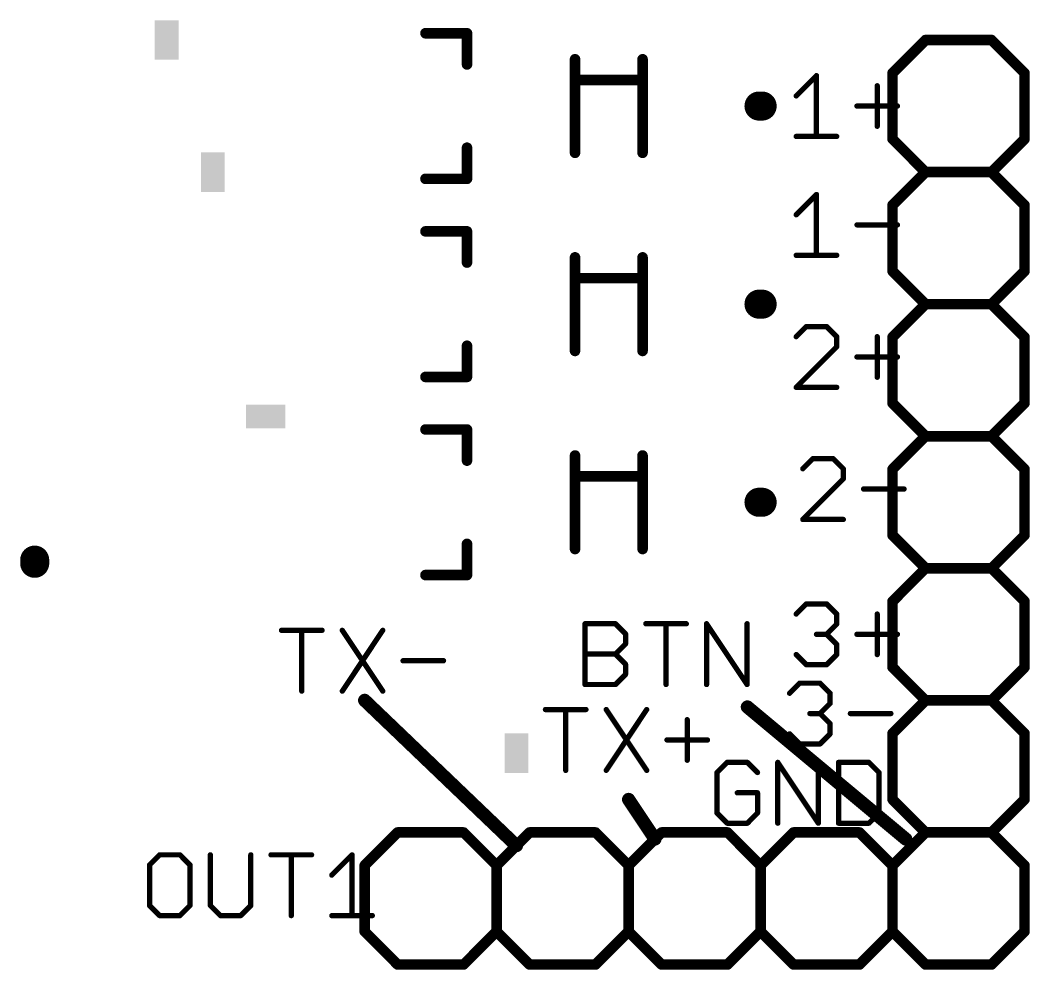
# Model space of a CAD drawing. Extents: x -0.1 to 47.1, y 0.5 to 29.3.
# Drawn here: x 27.66 to 47.09, y 0.53 to 18.8 of the extents above; entities that cross this region are included whole.
import ezdxf

# ---------------------------------------------------------------- set-up
doc = ezdxf.new("R2010")
doc.units = 0
doc.layers.add('21', color=253, linetype='CONTINUOUS')

# ---------------------------------------------------------------- blocks, each defined once
blk = doc.blocks.new('RECT')
blk.add_solid([(-0.5, -0.5), (0.5, -0.5), (-0.5, 0.5), (0.5, 0.5)])

msp = doc.modelspace()

# ---------------------------------------------------------------- linework, layer by layer
at = {"layer": '21'}
for points, const_width in [([(36.26, 18.545), (35.46, 18.545)], 0.2032), ([(36.26, 17.945), (36.26, 18.545)], 0.2032), ([(45.085, 18.415), (44.45, 17.78)], 0.2032), ([(46.355, 18.415), (45.085, 18.415)], 0.2032), ([(46.99, 17.78), (46.355, 18.415)], 0.2032), ([(38.339, 18.045), (38.339, 17.645)], 0.2032), ([(39.639, 18.045), (39.639, 17.645)], 0.2032), ([(44.45, 17.78), (44.45, 16.51)], 0.2032), ([(46.99, 16.51), (46.99, 17.78)], 0.2032), ([(38.339, 17.645), (38.339, 16.245)], 0.2032), ([(39.639, 17.645), (38.339, 17.645)], 0.2032), ([(39.639, 17.645), (39.639, 16.245)], 0.2032), ([(42.5958, 17.3404), (42.9856, 17.7302)], 0.1016), ([(42.9856, 17.7302), (42.9856, 16.5608)], 0.1016), ([(44.155, 17.5353), (44.155, 16.7557)], 0.1016), ([(41.9405, 17.145), (41.8795, 17.145)], 0.5588), ([(43.7652, 17.1455), (44.5448, 17.1455)], 0.1016), ([(42.5958, 16.5608), (43.3754, 16.5608)], 0.1016), ([(44.45, 16.51), (45.085, 15.875)], 0.2032), ([(46.355, 15.875), (46.99, 16.51)], 0.2032), ([(36.26, 16.345), (36.26, 15.745)], 0.2032), ([(45.085, 15.875), (44.45, 15.24)], 0.2032), ([(45.085, 15.875), (46.355, 15.875)], 0.2032), ([(46.355, 15.875), (45.085, 15.875)], 0.2032), ([(46.99, 15.24), (46.355, 15.875)], 0.2032), ([(36.26, 15.745), (35.46, 15.745)], 0.2032), ([(42.5958, 15.0544), (42.9856, 15.4442)], 0.1016), ([(42.9856, 15.4442), (42.9856, 14.2748)], 0.1016), ([(44.45, 15.24), (44.45, 13.97)], 0.2032), ([(46.99, 13.97), (46.99, 15.24)], 0.2032), ([(36.26, 14.735), (35.46, 14.735)], 0.2032), ([(36.26, 14.135), (36.26, 14.735)], 0.2032), ([(43.7652, 14.8595), (44.5448, 14.8595)], 0.1016), ([(38.339, 14.235), (38.339, 13.835)], 0.2032), ([(39.639, 14.235), (39.639, 13.835)], 0.2032), ([(42.5958, 14.2748), (43.3754, 14.2748)], 0.1016), ([(44.45, 13.97), (45.085, 13.335)], 0.2032), ([(46.355, 13.335), (46.99, 13.97)], 0.2032), ([(38.339, 13.835), (38.339, 12.435)], 0.2032), ([(39.639, 13.835), (38.339, 13.835)], 0.2032), ([(39.639, 13.835), (39.639, 12.435)], 0.2032), ([(41.9405, 13.335), (41.8795, 13.335)], 0.5588), ([(45.085, 13.335), (44.45, 12.7)], 0.2032), ([(45.085, 13.335), (46.355, 13.335)], 0.2032), ([(46.355, 13.335), (45.085, 13.335)], 0.2032), ([(46.99, 12.7), (46.355, 13.335)], 0.2032), ([(42.7907, 12.9042), (42.5958, 12.7093)], 0.1016), ([(43.1805, 12.9042), (42.7907, 12.9042)], 0.1016), ([(43.3754, 12.7093), (43.1805, 12.9042)], 0.1016), ([(36.26, 12.535), (36.26, 11.935)], 0.2032), ([(43.3754, 12.5144), (43.3754, 12.7093)], 0.1016), ([(44.155, 12.7093), (44.155, 11.9297)], 0.1016), ([(44.45, 12.7), (44.45, 11.43)], 0.2032), ([(46.99, 11.43), (46.99, 12.7)], 0.2032), ([(42.5958, 11.7348), (43.3754, 12.5144)], 0.1016), ([(43.7652, 12.3195), (44.5448, 12.3195)], 0.1016), ([(36.26, 11.935), (35.46, 11.935)], 0.2032), ([(43.3754, 11.7348), (42.5958, 11.7348)], 0.1016), ([(44.45, 11.43), (45.085, 10.795)], 0.2032), ([(46.355, 10.795), (46.99, 11.43)], 0.2032), ([(36.26, 10.925), (35.46, 10.925)], 0.2032), ([(36.26, 10.325), (36.26, 10.925)], 0.2032), ([(45.085, 10.795), (44.45, 10.16)], 0.2032), ([(45.085, 10.795), (46.355, 10.795)], 0.2032), ([(46.355, 10.795), (45.085, 10.795)], 0.2032), ([(46.99, 10.16), (46.355, 10.795)], 0.2032), ([(38.339, 10.425), (38.339, 10.025)], 0.2032), ([(39.639, 10.425), (39.639, 10.025)], 0.2032), ([(42.9177, 10.3642), (42.7228, 10.1693)], 0.1016), ([(43.3075, 10.3642), (42.9177, 10.3642)], 0.1016), ([(43.5024, 10.1693), (43.3075, 10.3642)], 0.1016), ([(38.339, 10.025), (38.339, 8.625)], 0.2032), ([(39.639, 10.025), (38.339, 10.025)], 0.2032), ([(39.639, 10.025), (39.639, 8.625)], 0.2032), ([(43.5024, 9.9744), (43.5024, 10.1693)], 0.1016), ([(44.45, 10.16), (44.45, 8.89)], 0.2032), ([(46.99, 8.89), (46.99, 10.16)], 0.2032), ([(42.7228, 9.1948), (43.5024, 9.9744)], 0.1016), ([(41.9405, 9.525), (41.8795, 9.525)], 0.5588), ([(43.8922, 9.7795), (44.6718, 9.7795)], 0.1016), ([(43.5024, 9.1948), (42.7228, 9.1948)], 0.1016), ([(44.45, 8.89), (45.085, 8.255)], 0.2032), ([(46.355, 8.255), (46.99, 8.89)], 0.2032), ([(36.26, 8.725), (36.26, 8.125)], 0.2032), ([(27.94, 8.3515), (27.94, 8.4125)], 0.5588), ([(45.085, 8.255), (44.45, 7.62)], 0.2032), ([(45.085, 8.255), (46.355, 8.255)], 0.2032), ([(46.355, 8.255), (45.085, 8.255)], 0.2032), ([(46.99, 7.62), (46.355, 8.255)], 0.2032), ([(36.26, 8.125), (35.46, 8.125)], 0.2032), ([(42.5958, 7.3753), (42.7907, 7.5702)], 0.1016), ([(42.7907, 7.5702), (43.1805, 7.5702)], 0.1016), ([(43.1805, 7.5702), (43.3754, 7.3753)], 0.1016), ([(44.45, 7.62), (44.45, 6.35)], 0.2032), ([(46.99, 6.35), (46.99, 7.62)], 0.2032), ([(43.3754, 7.3753), (43.3754, 7.1804)], 0.1016), ([(44.155, 7.3753), (44.155, 6.5957)], 0.1016), ([(38.5318, 6.0198), (38.5318, 7.1892)], 0.1016), ([(38.5318, 7.1892), (39.1165, 7.1892)], 0.1016), ([(39.1165, 7.1892), (39.3114, 6.9943)], 0.1016), ([(39.7012, 7.1892), (40.4808, 7.1892)], 0.1016), ([(40.091, 6.0198), (40.091, 7.1892)], 0.1016), ([(40.8706, 6.0198), (40.8706, 7.1892)], 0.1016), ([(40.8706, 7.1892), (41.6502, 6.0198)], 0.1016), ([(41.6502, 6.0198), (41.6502, 7.1892)], 0.1016), ([(43.3754, 7.1804), (43.1805, 6.9855)], 0.1016), ([(32.6898, 7.0622), (33.4694, 7.0622)], 0.1016), ([(33.0796, 5.8928), (33.0796, 7.0622)], 0.1016), ([(33.8592, 7.0622), (34.6388, 5.8928)], 0.1016), ([(34.6388, 7.0622), (33.8592, 5.8928)], 0.1016), ([(39.3114, 6.9943), (39.3114, 6.7994)], 0.1016), ([(43.1805, 6.9855), (42.9856, 6.9855)], 0.1016), ([(43.1805, 6.9855), (43.3754, 6.7906)], 0.1016), ([(43.7652, 6.9855), (44.5448, 6.9855)], 0.1016), ([(39.3114, 6.7994), (39.1165, 6.6045)], 0.1016), ([(43.3754, 6.7906), (43.3754, 6.5957)], 0.1016), ([(38.5318, 6.6045), (39.1165, 6.6045)], 0.1016), ([(39.1165, 6.6045), (39.3114, 6.4096)], 0.1016), ([(42.7907, 6.4008), (42.5958, 6.5957)], 0.1016), ([(43.3754, 6.5957), (43.1805, 6.4008)], 0.1016), ([(35.0286, 6.4775), (35.8082, 6.4775)], 0.1016), ([(39.3114, 6.4096), (39.3114, 6.2147)], 0.1016), ([(43.1805, 6.4008), (42.7907, 6.4008)], 0.1016), ([(44.45, 6.35), (45.085, 5.715)], 0.2032), ([(46.355, 5.715), (46.99, 6.35)], 0.2032), ([(39.3114, 6.2147), (39.1165, 6.0198)], 0.1016), ([(39.1165, 6.0198), (38.5318, 6.0198)], 0.1016), ([(42.4688, 5.8513), (42.6637, 6.0462)], 0.1016), ([(42.6637, 6.0462), (43.0535, 6.0462)], 0.1016), ([(43.0535, 6.0462), (43.2484, 5.8513)], 0.1016), ([(34.29, 5.715), (37.211, 2.921)], 0.254), ([(43.2484, 5.8513), (43.2484, 5.6564)], 0.1016), ([(41.656, 5.588), (44.704, 3.048)], 0.254), ([(43.2484, 5.6564), (43.0535, 5.4615)], 0.1016), ([(45.085, 5.715), (44.45, 5.08)], 0.2032), ([(45.085, 5.715), (46.355, 5.715)], 0.2032), ([(46.355, 5.715), (45.085, 5.715)], 0.2032), ([(46.99, 5.08), (46.355, 5.715)], 0.2032), ([(37.7698, 5.5382), (38.5494, 5.5382)], 0.1016), ([(38.1596, 4.3688), (38.1596, 5.5382)], 0.1016), ([(38.9392, 5.5382), (39.7188, 4.3688)], 0.1016), ([(39.7188, 5.5382), (38.9392, 4.3688)], 0.1016), ([(43.0535, 5.4615), (42.8586, 5.4615)], 0.1016), ([(43.0535, 5.4615), (43.2484, 5.2666)], 0.1016), ([(43.6382, 5.4615), (44.4178, 5.4615)], 0.1016), ([(40.4984, 5.3433), (40.4984, 4.5637)], 0.1016), ([(43.2484, 5.2666), (43.2484, 5.0717)], 0.1016), ([(42.6637, 4.8768), (42.4688, 5.0717)], 0.1016), ([(43.2484, 5.0717), (43.0535, 4.8768)], 0.1016), ([(44.45, 5.08), (44.45, 3.81)], 0.2032), ([(46.99, 3.81), (46.99, 5.08)], 0.2032), ([(40.1086, 4.9535), (40.8882, 4.9535)], 0.1016), ([(43.0535, 4.8768), (42.6637, 4.8768)], 0.1016), ([(41.2667, 4.5222), (41.0718, 4.3273)], 0.1016), ([(41.6565, 4.5222), (41.2667, 4.5222)], 0.1016), ([(41.8514, 4.3273), (41.6565, 4.5222)], 0.1016), ([(42.2412, 3.3528), (42.2412, 4.5222)], 0.1016), ([(42.2412, 4.5222), (43.0208, 3.3528)], 0.1016), ([(43.0208, 3.3528), (43.0208, 4.5222)], 0.1016), ([(43.4106, 4.5222), (43.4106, 3.3528)], 0.1016), ([(43.9953, 4.5222), (43.4106, 4.5222)], 0.1016), ([(44.1902, 4.3273), (43.9953, 4.5222)], 0.1016), ([(41.0718, 4.3273), (41.0718, 3.5477)], 0.1016), ([(44.1902, 3.5477), (44.1902, 4.3273)], 0.1016), ([(39.37, 3.81), (39.878, 3.048)], 0.254), ([(41.8514, 3.9375), (41.4616, 3.9375)], 0.1016), ([(41.8514, 3.5477), (41.8514, 3.9375)], 0.1016), ([(44.45, 3.81), (45.085, 3.175)], 0.2032), ([(46.355, 3.175), (46.99, 3.81)], 0.2032), ([(41.0718, 3.5477), (41.2667, 3.3528)], 0.1016), ([(41.6565, 3.3528), (41.8514, 3.5477)], 0.1016), ([(43.9953, 3.3528), (44.1902, 3.5477)], 0.1016), ([(41.2667, 3.3528), (41.6565, 3.3528)], 0.1016), ([(43.4106, 3.3528), (43.9953, 3.3528)], 0.1016), ([(34.925, 3.175), (34.29, 2.54)], 0.2032), ([(36.195, 3.175), (34.925, 3.175)], 0.2032), ([(36.83, 2.54), (36.195, 3.175)], 0.2032), ([(37.465, 3.175), (36.83, 2.54)], 0.2032), ([(38.735, 3.175), (37.465, 3.175)], 0.2032), ([(39.37, 2.54), (38.735, 3.175)], 0.2032), ([(40.005, 3.175), (39.37, 2.54)], 0.2032), ([(41.275, 3.175), (40.005, 3.175)], 0.2032), ([(41.91, 2.54), (41.275, 3.175)], 0.2032), ([(42.545, 3.175), (41.91, 2.54)], 0.2032), ([(43.815, 3.175), (42.545, 3.175)], 0.2032), ([(44.45, 2.54), (43.815, 3.175)], 0.2032), ([(45.085, 3.175), (44.45, 2.54)], 0.2032), ([(45.085, 3.175), (46.355, 3.175)], 0.2032), ([(46.355, 3.175), (45.085, 3.175)], 0.2032), ([(46.99, 2.54), (46.355, 3.175)], 0.2032), ([(30.3447, 2.7442), (30.1498, 2.5493)], 0.1016), ([(30.7345, 2.7442), (30.3447, 2.7442)], 0.1016), ([(30.9294, 2.5493), (30.7345, 2.7442)], 0.1016), ([(31.3192, 2.7442), (31.3192, 1.7697)], 0.1016), ([(32.0988, 1.7697), (32.0988, 2.7442)], 0.1016), ([(32.4886, 2.7442), (33.2682, 2.7442)], 0.1016), ([(32.8784, 1.5748), (32.8784, 2.7442)], 0.1016), ([(33.658, 2.3544), (34.0478, 2.7442)], 0.1016), ([(34.0478, 2.7442), (34.0478, 1.5748)], 0.1016), ([(30.1498, 2.5493), (30.1498, 1.7697)], 0.1016), ([(30.9294, 1.7697), (30.9294, 2.5493)], 0.1016), ([(34.29, 2.54), (34.29, 1.27)], 0.2032), ([(36.83, 1.27), (36.83, 2.54)], 0.2032), ([(36.83, 2.54), (36.83, 1.27)], 0.2032), ([(39.37, 2.54), (39.37, 1.27)], 0.2032), ([(39.37, 1.27), (39.37, 2.54)], 0.2032), ([(41.91, 2.54), (41.91, 1.27)], 0.2032), ([(41.91, 1.27), (41.91, 2.54)], 0.2032), ([(44.45, 2.54), (44.45, 1.27)], 0.2032), ([(44.45, 1.27), (44.45, 2.54)], 0.2032), ([(46.99, 1.27), (46.99, 2.54)], 0.2032), ([(30.1498, 1.7697), (30.3447, 1.5748)], 0.1016), ([(30.7345, 1.5748), (30.9294, 1.7697)], 0.1016), ([(31.3192, 1.7697), (31.5141, 1.5748)], 0.1016), ([(31.9039, 1.5748), (32.0988, 1.7697)], 0.1016), ([(30.3447, 1.5748), (30.7345, 1.5748)], 0.1016), ([(31.5141, 1.5748), (31.9039, 1.5748)], 0.1016), ([(33.658, 1.5748), (34.4376, 1.5748)], 0.1016), ([(34.29, 1.27), (34.925, 0.635)], 0.2032), ([(36.195, 0.635), (36.83, 1.27)], 0.2032), ([(36.83, 1.27), (37.465, 0.635)], 0.2032), ([(38.735, 0.635), (39.37, 1.27)], 0.2032), ([(39.37, 1.27), (40.005, 0.635)], 0.2032), ([(41.275, 0.635), (41.91, 1.27)], 0.2032), ([(41.91, 1.27), (42.545, 0.635)], 0.2032), ([(43.815, 0.635), (44.45, 1.27)], 0.2032), ([(44.45, 1.27), (45.085, 0.635)], 0.2032), ([(46.355, 0.635), (46.99, 1.27)], 0.2032), ([(34.925, 0.635), (36.195, 0.635)], 0.2032), ([(37.465, 0.635), (38.735, 0.635)], 0.2032), ([(40.005, 0.635), (41.275, 0.635)], 0.2032), ([(42.545, 0.635), (43.815, 0.635)], 0.2032), ([(45.085, 0.635), (46.355, 0.635)], 0.2032)]:
    msp.add_lwpolyline(points, dxfattribs=dict(at, const_width=const_width))
for points, const_width in [([(35.46, 18.5958, 1), (35.46, 18.4942)], 0.1016), ([(36.3108, 18.545, 1), (36.2092, 18.545)], 0.1016), ([(36.26, 18.4942, 1), (36.26, 18.5958)], 0.1016), ([(45.085, 18.4658, 1), (45.085, 18.3642)], 0.1016), ([(45.1209, 18.3791, 1), (45.0491, 18.4509)], 0.1016), ([(46.3909, 18.4509, 1), (46.3191, 18.3791)], 0.1016), ([(46.355, 18.3642, 1), (46.355, 18.4658)], 0.1016), ([(38.3898, 18.045, 1), (38.2882, 18.045)], 0.1016), ([(39.6898, 18.045, 1), (39.5882, 18.045)], 0.1016), ([(36.2092, 17.945, 1), (36.3108, 17.945)], 0.1016), ([(44.5008, 17.78, 1), (44.3992, 17.78)], 0.1016), ([(47.0408, 17.78, 1), (46.9392, 17.78)], 0.1016), ([(38.3898, 17.645, 1), (38.2882, 17.645)], 0.1016), ([(38.339, 17.6958, 1), (38.339, 17.5942)], 0.1016), ([(38.2882, 17.645, 1), (38.3898, 17.645)], 0.1016), ([(39.6898, 17.645, 1), (39.5882, 17.645)], 0.1016), ([(39.5882, 17.645, 1), (39.6898, 17.645)], 0.1016), ([(39.639, 17.5942, 1), (39.639, 17.6958)], 0.1016), ([(43.011, 17.7302, 1), (42.9602, 17.7302)], 0.0508), ([(43.0036, 17.7122, 1), (42.9676, 17.7482)], 0.0508), ([(44.4141, 17.8159, 1), (44.4859, 17.7441)], 0.1016), ([(46.9541, 17.7441, 1), (47.0259, 17.8159)], 0.1016), ([(44.1804, 17.5353, 1), (44.1296, 17.5353)], 0.0508), ([(41.8795, 17.2847, 1), (41.8795, 17.0053)], 0.2794), ([(41.9405, 17.0053, 1), (41.9405, 17.2847)], 0.2794), ([(42.5778, 17.3584, 1), (42.6138, 17.3224)], 0.0508), ([(43.7652, 17.1709, 1), (43.7652, 17.1201)], 0.0508), ([(44.5448, 17.1201, 1), (44.5448, 17.1709)], 0.0508), ([(44.1296, 16.7557, 1), (44.1804, 16.7557)], 0.0508), ([(42.5958, 16.5862, 1), (42.5958, 16.5354)], 0.0508), ([(42.9602, 16.5608, 1), (43.011, 16.5608)], 0.0508), ([(43.3754, 16.5354, 1), (43.3754, 16.5862)], 0.0508), ([(44.4859, 16.5459, 1), (44.4141, 16.4741)], 0.1016), ([(44.3992, 16.51, 1), (44.5008, 16.51)], 0.1016), ([(46.9392, 16.51, 1), (47.0408, 16.51)], 0.1016), ([(47.0259, 16.4741, 1), (46.9541, 16.5459)], 0.1016), ([(36.3108, 16.345, 1), (36.2092, 16.345)], 0.1016), ([(38.2882, 16.245, 1), (38.3898, 16.245)], 0.1016), ([(39.5882, 16.245, 1), (39.6898, 16.245)], 0.1016), ([(45.085, 15.9258, 1), (45.085, 15.8242)], 0.1016), ([(45.085, 15.9258, 1), (45.085, 15.8242)], 0.1016), ([(45.1209, 15.8391, 1), (45.0491, 15.9109)], 0.1016), ([(45.0491, 15.8391, 1), (45.1209, 15.9109)], 0.1016), ([(46.3909, 15.9109, 1), (46.3191, 15.8391)], 0.1016), ([(46.3191, 15.9109, 1), (46.3909, 15.8391)], 0.1016), ([(46.355, 15.8242, 1), (46.355, 15.9258)], 0.1016), ([(46.355, 15.8242, 1), (46.355, 15.9258)], 0.1016), ([(35.46, 15.7958, 1), (35.46, 15.6942)], 0.1016), ([(36.2092, 15.745, 1), (36.3108, 15.745)], 0.1016), ([(36.26, 15.6942, 1), (36.26, 15.7958)], 0.1016), ([(43.011, 15.4442, 1), (42.9602, 15.4442)], 0.0508), ([(43.0036, 15.4262, 1), (42.9676, 15.4622)], 0.0508), ([(44.5008, 15.24, 1), (44.3992, 15.24)], 0.1016), ([(44.4141, 15.2759, 1), (44.4859, 15.2041)], 0.1016), ([(47.0408, 15.24, 1), (46.9392, 15.24)], 0.1016), ([(46.9541, 15.2041, 1), (47.0259, 15.2759)], 0.1016), ([(42.5778, 15.0724, 1), (42.6138, 15.0364)], 0.0508), ([(35.46, 14.7858, 1), (35.46, 14.6842)], 0.1016), ([(36.3108, 14.735, 1), (36.2092, 14.735)], 0.1016), ([(36.26, 14.6842, 1), (36.26, 14.7858)], 0.1016), ([(43.7652, 14.8849, 1), (43.7652, 14.8341)], 0.0508), ([(44.5448, 14.8341, 1), (44.5448, 14.8849)], 0.0508), ([(36.2092, 14.135, 1), (36.3108, 14.135)], 0.1016), ([(38.3898, 14.235, 1), (38.2882, 14.235)], 0.1016), ([(39.6898, 14.235, 1), (39.5882, 14.235)], 0.1016), ([(42.5958, 14.3002, 1), (42.5958, 14.2494)], 0.0508), ([(42.9602, 14.2748, 1), (43.011, 14.2748)], 0.0508), ([(43.3754, 14.2494, 1), (43.3754, 14.3002)], 0.0508), ([(44.4859, 14.0059, 1), (44.4141, 13.9341)], 0.1016), ([(44.3992, 13.97, 1), (44.5008, 13.97)], 0.1016), ([(46.9392, 13.97, 1), (47.0408, 13.97)], 0.1016), ([(47.0259, 13.9341, 1), (46.9541, 14.0059)], 0.1016), ([(38.3898, 13.835, 1), (38.2882, 13.835)], 0.1016), ([(38.339, 13.8858, 1), (38.339, 13.7842)], 0.1016), ([(38.2882, 13.835, 1), (38.3898, 13.835)], 0.1016), ([(39.6898, 13.835, 1), (39.5882, 13.835)], 0.1016), ([(39.5882, 13.835, 1), (39.6898, 13.835)], 0.1016), ([(39.639, 13.7842, 1), (39.639, 13.8858)], 0.1016), ([(41.8795, 13.4747, 1), (41.8795, 13.1953)], 0.2794), ([(41.9405, 13.1953, 1), (41.9405, 13.4747)], 0.2794), ([(45.085, 13.3858, 1), (45.085, 13.2842)], 0.1016), ([(45.085, 13.3858, 1), (45.085, 13.2842)], 0.1016), ([(45.1209, 13.2991, 1), (45.0491, 13.3709)], 0.1016), ([(45.0491, 13.2991, 1), (45.1209, 13.3709)], 0.1016), ([(46.3909, 13.3709, 1), (46.3191, 13.2991)], 0.1016), ([(46.3191, 13.3709, 1), (46.3909, 13.2991)], 0.1016), ([(46.355, 13.2842, 1), (46.355, 13.3858)], 0.1016), ([(46.355, 13.2842, 1), (46.355, 13.3858)], 0.1016), ([(42.7907, 12.9296, 1), (42.7907, 12.8788)], 0.0508), ([(42.8087, 12.8862, 1), (42.7727, 12.9222)], 0.0508), ([(43.1985, 12.9222, 1), (43.1625, 12.8862)], 0.0508), ([(43.1805, 12.8788, 1), (43.1805, 12.9296)], 0.0508), ([(36.3108, 12.535, 1), (36.2092, 12.535)], 0.1016), ([(42.5778, 12.7273, 1), (42.6138, 12.6913)], 0.0508), ([(43.4008, 12.7093, 1), (43.35, 12.7093)], 0.0508), ([(43.3574, 12.6913, 1), (43.3934, 12.7273)], 0.0508), ([(44.1804, 12.7093, 1), (44.1296, 12.7093)], 0.0508), ([(44.5008, 12.7, 1), (44.3992, 12.7)], 0.1016), ([(44.4141, 12.7359, 1), (44.4859, 12.6641)], 0.1016), ([(47.0408, 12.7, 1), (46.9392, 12.7)], 0.1016), ([(46.9541, 12.6641, 1), (47.0259, 12.7359)], 0.1016), ([(38.2882, 12.435, 1), (38.3898, 12.435)], 0.1016), ([(39.5882, 12.435, 1), (39.6898, 12.435)], 0.1016), ([(43.35, 12.5144, 1), (43.4008, 12.5144)], 0.0508), ([(43.3934, 12.4964, 1), (43.3574, 12.5324)], 0.0508), ([(43.7652, 12.3449, 1), (43.7652, 12.2941)], 0.0508), ([(44.5448, 12.2941, 1), (44.5448, 12.3449)], 0.0508), ([(35.46, 11.9858, 1), (35.46, 11.8842)], 0.1016), ([(36.2092, 11.935, 1), (36.3108, 11.935)], 0.1016), ([(36.26, 11.8842, 1), (36.26, 11.9858)], 0.1016), ([(44.1296, 11.9297, 1), (44.1804, 11.9297)], 0.0508), ([(42.5778, 11.7528, 1), (42.6138, 11.7168)], 0.0508), ([(42.5958, 11.7602, 1), (42.5958, 11.7094)], 0.0508), ([(43.3754, 11.7094, 1), (43.3754, 11.7602)], 0.0508), ([(44.4859, 11.4659, 1), (44.4141, 11.3941)], 0.1016), ([(44.3992, 11.43, 1), (44.5008, 11.43)], 0.1016), ([(46.9392, 11.43, 1), (47.0408, 11.43)], 0.1016), ([(47.0259, 11.3941, 1), (46.9541, 11.4659)], 0.1016), ([(35.46, 10.9758, 1), (35.46, 10.8742)], 0.1016), ([(36.3108, 10.925, 1), (36.2092, 10.925)], 0.1016), ([(36.26, 10.8742, 1), (36.26, 10.9758)], 0.1016), ([(45.085, 10.8458, 1), (45.085, 10.7442)], 0.1016), ([(45.085, 10.8458, 1), (45.085, 10.7442)], 0.1016), ([(45.1209, 10.7591, 1), (45.0491, 10.8309)], 0.1016), ([(45.0491, 10.7591, 1), (45.1209, 10.8309)], 0.1016), ([(46.3909, 10.8309, 1), (46.3191, 10.7591)], 0.1016), ([(46.3191, 10.8309, 1), (46.3909, 10.7591)], 0.1016), ([(46.355, 10.7442, 1), (46.355, 10.8458)], 0.1016), ([(46.355, 10.7442, 1), (46.355, 10.8458)], 0.1016), ([(38.3898, 10.425, 1), (38.2882, 10.425)], 0.1016), ([(39.6898, 10.425, 1), (39.5882, 10.425)], 0.1016), ([(36.2092, 10.325, 1), (36.3108, 10.325)], 0.1016), ([(42.9177, 10.3896, 1), (42.9177, 10.3388)], 0.0508), ([(42.9357, 10.3462, 1), (42.8997, 10.3822)], 0.0508), ([(43.3255, 10.3822, 1), (43.2895, 10.3462)], 0.0508), ([(43.3075, 10.3388, 1), (43.3075, 10.3896)], 0.0508), ([(38.3898, 10.025, 1), (38.2882, 10.025)], 0.1016), ([(38.339, 10.0758, 1), (38.339, 9.9742)], 0.1016), ([(39.6898, 10.025, 1), (39.5882, 10.025)], 0.1016), ([(39.639, 9.9742, 1), (39.639, 10.0758)], 0.1016), ([(42.7048, 10.1873, 1), (42.7408, 10.1513)], 0.0508), ([(43.5278, 10.1693, 1), (43.477, 10.1693)], 0.0508), ([(43.4844, 10.1513, 1), (43.5204, 10.1873)], 0.0508), ([(44.5008, 10.16, 1), (44.3992, 10.16)], 0.1016), ([(44.4141, 10.1959, 1), (44.4859, 10.1241)], 0.1016), ([(47.0408, 10.16, 1), (46.9392, 10.16)], 0.1016), ([(46.9541, 10.1241, 1), (47.0259, 10.1959)], 0.1016), ([(38.2882, 10.025, 1), (38.3898, 10.025)], 0.1016), ([(39.5882, 10.025, 1), (39.6898, 10.025)], 0.1016), ([(43.477, 9.9744, 1), (43.5278, 9.9744)], 0.0508), ([(43.5204, 9.9564, 1), (43.4844, 9.9924)], 0.0508), ([(41.8795, 9.6647, 1), (41.8795, 9.3853)], 0.2794), ([(41.9405, 9.3853, 1), (41.9405, 9.6647)], 0.2794), ([(43.8922, 9.8049, 1), (43.8922, 9.7541)], 0.0508), ([(44.6718, 9.7541, 1), (44.6718, 9.8049)], 0.0508), ([(42.7048, 9.2128, 1), (42.7408, 9.1768)], 0.0508), ([(42.7228, 9.2202, 1), (42.7228, 9.1694)], 0.0508), ([(43.5024, 9.1694, 1), (43.5024, 9.2202)], 0.0508), ([(44.4859, 8.9259, 1), (44.4141, 8.8541)], 0.1016), ([(44.3992, 8.89, 1), (44.5008, 8.89)], 0.1016), ([(46.9392, 8.89, 1), (47.0408, 8.89)], 0.1016), ([(47.0259, 8.8541, 1), (46.9541, 8.9259)], 0.1016), ([(36.3108, 8.725, 1), (36.2092, 8.725)], 0.1016), ([(28.0797, 8.4125, 1), (27.8003, 8.4125)], 0.2794), ([(38.2882, 8.625, 1), (38.3898, 8.625)], 0.1016), ([(39.5882, 8.625, 1), (39.6898, 8.625)], 0.1016), ([(27.8003, 8.3515, 1), (28.0797, 8.3515)], 0.2794), ([(45.085, 8.3058, 1), (45.085, 8.2042)], 0.1016), ([(45.085, 8.3058, 1), (45.085, 8.2042)], 0.1016), ([(45.1209, 8.2191, 1), (45.0491, 8.2909)], 0.1016), ([(46.3909, 8.2909, 1), (46.3191, 8.2191)], 0.1016), ([(46.355, 8.2042, 1), (46.355, 8.3058)], 0.1016), ([(46.355, 8.2042, 1), (46.355, 8.3058)], 0.1016), ([(35.46, 8.1758, 1), (35.46, 8.0742)], 0.1016), ([(36.2092, 8.125, 1), (36.3108, 8.125)], 0.1016), ([(36.26, 8.0742, 1), (36.26, 8.1758)], 0.1016), ([(45.0491, 8.2191, 1), (45.1209, 8.2909)], 0.1016), ([(46.3191, 8.2909, 1), (46.3909, 8.2191)], 0.1016), ([(42.7907, 7.5956, 1), (42.7907, 7.5448)], 0.0508), ([(42.8087, 7.5522, 1), (42.7727, 7.5882)], 0.0508), ([(43.1985, 7.5882, 1), (43.1625, 7.5522)], 0.0508), ([(43.1805, 7.5448, 1), (43.1805, 7.5956)], 0.0508), ([(44.5008, 7.62, 1), (44.3992, 7.62)], 0.1016), ([(44.4141, 7.6559, 1), (44.4859, 7.5841)], 0.1016), ([(47.0408, 7.62, 1), (46.9392, 7.62)], 0.1016), ([(46.9541, 7.5841, 1), (47.0259, 7.6559)], 0.1016), ([(42.5778, 7.3933, 1), (42.6138, 7.3573)], 0.0508), ([(43.4008, 7.3753, 1), (43.35, 7.3753)], 0.0508), ([(43.3574, 7.3573, 1), (43.3934, 7.3933)], 0.0508), ([(44.1804, 7.3753, 1), (44.1296, 7.3753)], 0.0508), ([(38.5572, 7.1892, 1), (38.5064, 7.1892)], 0.0508), ([(38.5318, 7.2146, 1), (38.5318, 7.1638)], 0.0508), ([(39.1345, 7.2072, 1), (39.0985, 7.1712)], 0.0508), ([(39.1165, 7.1638, 1), (39.1165, 7.2146)], 0.0508), ([(39.7012, 7.2146, 1), (39.7012, 7.1638)], 0.0508), ([(40.1164, 7.1892, 1), (40.0656, 7.1892)], 0.0508), ([(40.4808, 7.1638, 1), (40.4808, 7.2146)], 0.0508), ([(40.896, 7.1892, 1), (40.8452, 7.1892)], 0.0508), ([(40.8917, 7.2033, 1), (40.8495, 7.1751)], 0.0508), ([(41.6756, 7.1892, 1), (41.6248, 7.1892)], 0.0508), ([(43.35, 7.1804, 1), (43.4008, 7.1804)], 0.0508), ([(43.3934, 7.1624, 1), (43.3574, 7.1984)], 0.0508), ([(32.6898, 7.0876, 1), (32.6898, 7.0368)], 0.0508), ([(33.105, 7.0622, 1), (33.0542, 7.0622)], 0.0508), ([(33.4694, 7.0368, 1), (33.4694, 7.0876)], 0.0508), ([(33.8803, 7.0763, 1), (33.8381, 7.0481)], 0.0508), ([(34.6599, 7.0481, 1), (34.6177, 7.0763)], 0.0508), ([(39.3368, 6.9943, 1), (39.286, 6.9943)], 0.0508), ([(39.2934, 6.9763, 1), (39.3294, 7.0123)], 0.0508), ([(42.9856, 7.0109, 1), (42.9856, 6.9601)], 0.0508), ([(43.1985, 7.0035, 1), (43.1625, 6.9675)], 0.0508), ([(43.1625, 7.0035, 1), (43.1985, 6.9675)], 0.0508), ([(43.1805, 6.9601, 1), (43.1805, 7.0109)], 0.0508), ([(43.7652, 7.0109, 1), (43.7652, 6.9601)], 0.0508), ([(44.5448, 6.9601, 1), (44.5448, 7.0109)], 0.0508), ([(39.286, 6.7994, 1), (39.3368, 6.7994)], 0.0508), ([(39.3294, 6.7814, 1), (39.2934, 6.8174)], 0.0508), ([(43.4008, 6.7906, 1), (43.35, 6.7906)], 0.0508), ([(43.3574, 6.7726, 1), (43.3934, 6.8086)], 0.0508), ([(38.5318, 6.6299, 1), (38.5318, 6.5791)], 0.0508), ([(39.1345, 6.6225, 1), (39.0985, 6.5865)], 0.0508), ([(39.0985, 6.6225, 1), (39.1345, 6.5865)], 0.0508), ([(39.1165, 6.5791, 1), (39.1165, 6.6299)], 0.0508), ([(42.6138, 6.6137, 1), (42.5778, 6.5777)], 0.0508), ([(43.35, 6.5957, 1), (43.4008, 6.5957)], 0.0508), ([(43.3934, 6.5777, 1), (43.3574, 6.6137)], 0.0508), ([(44.1296, 6.5957, 1), (44.1804, 6.5957)], 0.0508), ([(35.0286, 6.5029, 1), (35.0286, 6.4521)], 0.0508), ([(35.8082, 6.4521, 1), (35.8082, 6.5029)], 0.0508), ([(39.3368, 6.4096, 1), (39.286, 6.4096)], 0.0508), ([(39.2934, 6.3916, 1), (39.3294, 6.4276)], 0.0508), ([(42.7907, 6.4262, 1), (42.7907, 6.3754)], 0.0508), ([(42.7727, 6.3828, 1), (42.8087, 6.4188)], 0.0508), ([(43.1625, 6.4188, 1), (43.1985, 6.3828)], 0.0508), ([(43.1805, 6.3754, 1), (43.1805, 6.4262)], 0.0508), ([(44.4859, 6.3859, 1), (44.4141, 6.3141)], 0.1016), ([(47.0259, 6.3141, 1), (46.9541, 6.3859)], 0.1016), ([(39.286, 6.2147, 1), (39.3368, 6.2147)], 0.0508), ([(39.3294, 6.1967, 1), (39.2934, 6.2327)], 0.0508), ([(44.3992, 6.35, 1), (44.5008, 6.35)], 0.1016), ([(46.9392, 6.35, 1), (47.0408, 6.35)], 0.1016), ([(38.5318, 6.0452, 1), (38.5318, 5.9944)], 0.0508), ([(38.5064, 6.0198, 1), (38.5572, 6.0198)], 0.0508), ([(39.0985, 6.0378, 1), (39.1345, 6.0018)], 0.0508), ([(39.1165, 5.9944, 1), (39.1165, 6.0452)], 0.0508), ([(40.0656, 6.0198, 1), (40.1164, 6.0198)], 0.0508), ([(40.8452, 6.0198, 1), (40.896, 6.0198)], 0.0508), ([(41.6248, 6.0198, 1), (41.6756, 6.0198)], 0.0508), ([(41.6291, 6.0057, 1), (41.6713, 6.0339)], 0.0508), ([(42.6637, 6.0716, 1), (42.6637, 6.0208)], 0.0508), ([(42.6817, 6.0282, 1), (42.6457, 6.0642)], 0.0508), ([(43.0715, 6.0642, 1), (43.0355, 6.0282)], 0.0508), ([(43.0535, 6.0208, 1), (43.0535, 6.0716)], 0.0508), ([(33.0542, 5.8928, 1), (33.105, 5.8928)], 0.0508), ([(33.8381, 5.9069, 1), (33.8803, 5.8787)], 0.0508), ([(34.3339, 5.7609, 1), (34.2461, 5.6691)], 0.127), ([(34.6177, 5.8787, 1), (34.6599, 5.9069)], 0.0508), ([(42.4508, 5.8693, 1), (42.4868, 5.8333)], 0.0508), ([(43.2738, 5.8513, 1), (43.223, 5.8513)], 0.0508), ([(43.2304, 5.8333, 1), (43.2664, 5.8693)], 0.0508), ([(41.6967, 5.6368, 1), (41.6153, 5.5392)], 0.127), ([(43.223, 5.6564, 1), (43.2738, 5.6564)], 0.0508), ([(43.2664, 5.6384, 1), (43.2304, 5.6744)], 0.0508), ([(45.085, 5.7658, 1), (45.085, 5.6642)], 0.1016), ([(45.085, 5.7658, 1), (45.085, 5.6642)], 0.1016), ([(45.1209, 5.6791, 1), (45.0491, 5.7509)], 0.1016), ([(45.0491, 5.6791, 1), (45.1209, 5.7509)], 0.1016), ([(46.3909, 5.7509, 1), (46.3191, 5.6791)], 0.1016), ([(46.3191, 5.7509, 1), (46.3909, 5.6791)], 0.1016), ([(46.355, 5.6642, 1), (46.355, 5.7658)], 0.1016), ([(46.355, 5.6642, 1), (46.355, 5.7658)], 0.1016), ([(37.7698, 5.5636, 1), (37.7698, 5.5128)], 0.0508), ([(38.185, 5.5382, 1), (38.1342, 5.5382)], 0.0508), ([(38.5494, 5.5128, 1), (38.5494, 5.5636)], 0.0508), ([(38.9603, 5.5523, 1), (38.9181, 5.5241)], 0.0508), ([(39.7399, 5.5241, 1), (39.6977, 5.5523)], 0.0508), ([(42.8586, 5.4869, 1), (42.8586, 5.4361)], 0.0508), ([(43.0715, 5.4795, 1), (43.0355, 5.4435)], 0.0508), ([(43.0355, 5.4795, 1), (43.0715, 5.4435)], 0.0508), ([(43.0535, 5.4361, 1), (43.0535, 5.4869)], 0.0508), ([(43.6382, 5.4869, 1), (43.6382, 5.4361)], 0.0508), ([(44.4178, 5.4361, 1), (44.4178, 5.4869)], 0.0508), ([(40.5238, 5.3433, 1), (40.473, 5.3433)], 0.0508), ([(43.2738, 5.2666, 1), (43.223, 5.2666)], 0.0508), ([(43.2304, 5.2486, 1), (43.2664, 5.2846)], 0.0508), ([(42.4868, 5.0897, 1), (42.4508, 5.0537)], 0.0508), ([(43.223, 5.0717, 1), (43.2738, 5.0717)], 0.0508), ([(43.2664, 5.0537, 1), (43.2304, 5.0897)], 0.0508), ([(44.5008, 5.08, 1), (44.3992, 5.08)], 0.1016), ([(44.4141, 5.1159, 1), (44.4859, 5.0441)], 0.1016), ([(47.0408, 5.08, 1), (46.9392, 5.08)], 0.1016), ([(46.9541, 5.0441, 1), (47.0259, 5.1159)], 0.1016), ([(40.1086, 4.9789, 1), (40.1086, 4.9281)], 0.0508), ([(40.8882, 4.9281, 1), (40.8882, 4.9789)], 0.0508), ([(42.6637, 4.9022, 1), (42.6637, 4.8514)], 0.0508), ([(42.6457, 4.8588, 1), (42.6817, 4.8948)], 0.0508), ([(43.0355, 4.8948, 1), (43.0715, 4.8588)], 0.0508), ([(43.0535, 4.8514, 1), (43.0535, 4.9022)], 0.0508), ([(40.473, 4.5637, 1), (40.5238, 4.5637)], 0.0508), ([(41.2667, 4.5476, 1), (41.2667, 4.4968)], 0.0508), ([(41.2847, 4.5042, 1), (41.2487, 4.5402)], 0.0508), ([(41.6745, 4.5402, 1), (41.6385, 4.5042)], 0.0508), ([(41.6565, 4.4968, 1), (41.6565, 4.5476)], 0.0508), ([(42.2666, 4.5222, 1), (42.2158, 4.5222)], 0.0508), ([(42.2623, 4.5363, 1), (42.2201, 4.5081)], 0.0508), ([(43.0462, 4.5222, 1), (42.9954, 4.5222)], 0.0508), ([(43.436, 4.5222, 1), (43.3852, 4.5222)], 0.0508), ([(43.4106, 4.5476, 1), (43.4106, 4.4968)], 0.0508), ([(44.0133, 4.5402, 1), (43.9773, 4.5042)], 0.0508), ([(43.9953, 4.4968, 1), (43.9953, 4.5476)], 0.0508), ([(38.1342, 4.3688, 1), (38.185, 4.3688)], 0.0508), ([(38.9181, 4.3829, 1), (38.9603, 4.3547)], 0.0508), ([(39.6977, 4.3547, 1), (39.7399, 4.3829)], 0.0508), ([(41.0538, 4.3453, 1), (41.0898, 4.3093)], 0.0508), ([(41.0972, 4.3273, 1), (41.0464, 4.3273)], 0.0508), ([(41.8334, 4.3093, 1), (41.8694, 4.3453)], 0.0508), ([(44.2156, 4.3273, 1), (44.1648, 4.3273)], 0.0508), ([(44.1722, 4.3093, 1), (44.2082, 4.3453)], 0.0508), ([(39.4228, 3.8452, 1), (39.3172, 3.7748)], 0.127), ([(41.4616, 3.9629, 1), (41.4616, 3.9121)], 0.0508), ([(41.8768, 3.9375, 1), (41.826, 3.9375)], 0.0508), ([(41.8514, 3.9121, 1), (41.8514, 3.9629)], 0.0508), ([(44.4859, 3.8459, 1), (44.4141, 3.7741)], 0.1016), ([(47.0259, 3.7741, 1), (46.9541, 3.8459)], 0.1016), ([(44.3992, 3.81, 1), (44.5008, 3.81)], 0.1016), ([(46.9392, 3.81, 1), (47.0408, 3.81)], 0.1016), ([(41.0898, 3.5657, 1), (41.0538, 3.5297)], 0.0508), ([(41.0464, 3.5477, 1), (41.0972, 3.5477)], 0.0508), ([(41.826, 3.5477, 1), (41.8768, 3.5477)], 0.0508), ([(41.8694, 3.5297, 1), (41.8334, 3.5657)], 0.0508), ([(44.1648, 3.5477, 1), (44.2156, 3.5477)], 0.0508), ([(44.2082, 3.5297, 1), (44.1722, 3.5657)], 0.0508), ([(41.2667, 3.3782, 1), (41.2667, 3.3274)], 0.0508), ([(41.2487, 3.3348, 1), (41.2847, 3.3708)], 0.0508), ([(41.6385, 3.3708, 1), (41.6745, 3.3348)], 0.0508), ([(41.6565, 3.3274, 1), (41.6565, 3.3782)], 0.0508), ([(42.2158, 3.3528, 1), (42.2666, 3.3528)], 0.0508), ([(42.9954, 3.3528, 1), (43.0462, 3.3528)], 0.0508), ([(42.9997, 3.3387, 1), (43.0419, 3.3669)], 0.0508), ([(43.4106, 3.3782, 1), (43.4106, 3.3274)], 0.0508), ([(43.3852, 3.3528, 1), (43.436, 3.3528)], 0.0508), ([(43.9773, 3.3708, 1), (44.0133, 3.3348)], 0.0508), ([(43.9953, 3.3274, 1), (43.9953, 3.3782)], 0.0508), ([(34.925, 3.2258, 1), (34.925, 3.1242)], 0.1016), ([(34.9609, 3.1391, 1), (34.8891, 3.2109)], 0.1016), ([(36.2309, 3.2109, 1), (36.1591, 3.1391)], 0.1016), ([(36.195, 3.1242, 1), (36.195, 3.2258)], 0.1016), ([(37.465, 3.2258, 1), (37.465, 3.1242)], 0.1016), ([(37.5009, 3.1391, 1), (37.4291, 3.2109)], 0.1016), ([(38.7709, 3.2109, 1), (38.6991, 3.1391)], 0.1016), ([(38.735, 3.1242, 1), (38.735, 3.2258)], 0.1016), ([(39.8252, 3.0128, 1), (39.9308, 3.0832)], 0.127), ([(40.005, 3.2258, 1), (40.005, 3.1242)], 0.1016), ([(40.0409, 3.1391, 1), (39.9691, 3.2109)], 0.1016), ([(41.3109, 3.2109, 1), (41.2391, 3.1391)], 0.1016), ([(41.275, 3.1242, 1), (41.275, 3.2258)], 0.1016), ([(42.545, 3.2258, 1), (42.545, 3.1242)], 0.1016), ([(42.5809, 3.1391, 1), (42.5091, 3.2109)], 0.1016), ([(43.8509, 3.2109, 1), (43.7791, 3.1391)], 0.1016), ([(43.815, 3.1242, 1), (43.815, 3.2258)], 0.1016), ([(44.6633, 2.9992, 1), (44.7447, 3.0968)], 0.127), ([(45.085, 3.2258, 1), (45.085, 3.1242)], 0.1016), ([(45.085, 3.2258, 1), (45.085, 3.1242)], 0.1016), ([(45.1209, 3.1391, 1), (45.0491, 3.2109)], 0.1016), ([(45.0491, 3.1391, 1), (45.1209, 3.2109)], 0.1016), ([(46.3909, 3.2109, 1), (46.3191, 3.1391)], 0.1016), ([(46.3191, 3.2109, 1), (46.3909, 3.1391)], 0.1016), ([(46.355, 3.1242, 1), (46.355, 3.2258)], 0.1016), ([(46.355, 3.1242, 1), (46.355, 3.2258)], 0.1016), ([(37.1671, 2.8751, 1), (37.2549, 2.9669)], 0.127), ([(30.3447, 2.7696, 1), (30.3447, 2.7188)], 0.0508), ([(30.3627, 2.7262, 1), (30.3267, 2.7622)], 0.0508), ([(30.7525, 2.7622, 1), (30.7165, 2.7262)], 0.0508), ([(30.7345, 2.7188, 1), (30.7345, 2.7696)], 0.0508), ([(31.3446, 2.7442, 1), (31.2938, 2.7442)], 0.0508), ([(32.1242, 2.7442, 1), (32.0734, 2.7442)], 0.0508), ([(32.4886, 2.7696, 1), (32.4886, 2.7188)], 0.0508), ([(32.9038, 2.7442, 1), (32.853, 2.7442)], 0.0508), ([(33.2682, 2.7188, 1), (33.2682, 2.7696)], 0.0508), ([(34.0732, 2.7442, 1), (34.0224, 2.7442)], 0.0508), ([(34.0657, 2.7262, 1), (34.0298, 2.7622)], 0.0508), ([(30.1318, 2.5673, 1), (30.1678, 2.5313)], 0.0508), ([(30.1752, 2.5493, 1), (30.1244, 2.5493)], 0.0508), ([(30.9548, 2.5493, 1), (30.904, 2.5493)], 0.0508), ([(30.9114, 2.5313, 1), (30.9474, 2.5673)], 0.0508), ([(34.3408, 2.54, 1), (34.2392, 2.54)], 0.1016), ([(34.2541, 2.5759, 1), (34.3259, 2.5041)], 0.1016), ([(36.8808, 2.54, 1), (36.7792, 2.54)], 0.1016), ([(36.8808, 2.54, 1), (36.7792, 2.54)], 0.1016), ([(36.7941, 2.5759, 1), (36.8659, 2.5041)], 0.1016), ([(36.7941, 2.5041, 1), (36.8659, 2.5759)], 0.1016), ([(39.4208, 2.54, 1), (39.3192, 2.54)], 0.1016), ([(39.4208, 2.54, 1), (39.3192, 2.54)], 0.1016), ([(39.3341, 2.5759, 1), (39.4059, 2.5041)], 0.1016), ([(39.3341, 2.5041, 1), (39.4059, 2.5759)], 0.1016), ([(41.9608, 2.54, 1), (41.8592, 2.54)], 0.1016), ([(41.9608, 2.54, 1), (41.8592, 2.54)], 0.1016), ([(41.8741, 2.5759, 1), (41.9459, 2.5041)], 0.1016), ([(41.8741, 2.5041, 1), (41.9459, 2.5759)], 0.1016), ([(44.5008, 2.54, 1), (44.3992, 2.54)], 0.1016), ([(44.5008, 2.54, 1), (44.3992, 2.54)], 0.1016), ([(44.4141, 2.5759, 1), (44.4859, 2.5041)], 0.1016), ([(44.4141, 2.5041, 1), (44.4859, 2.5759)], 0.1016), ([(47.0408, 2.54, 1), (46.9392, 2.54)], 0.1016), ([(46.9541, 2.5041, 1), (47.0259, 2.5759)], 0.1016), ([(33.64, 2.3724, 1), (33.676, 2.3364)], 0.0508), ([(30.1678, 1.7877, 1), (30.1318, 1.7517)], 0.0508), ([(30.1244, 1.7697, 1), (30.1752, 1.7697)], 0.0508), ([(30.904, 1.7697, 1), (30.9548, 1.7697)], 0.0508), ([(30.9474, 1.7517, 1), (30.9114, 1.7877)], 0.0508), ([(31.3372, 1.7877, 1), (31.3012, 1.7517)], 0.0508), ([(31.2938, 1.7697, 1), (31.3446, 1.7697)], 0.0508), ([(32.0734, 1.7697, 1), (32.1242, 1.7697)], 0.0508), ([(32.1168, 1.7517, 1), (32.0808, 1.7877)], 0.0508), ([(30.3447, 1.6002, 1), (30.3447, 1.5494)], 0.0508), ([(30.3267, 1.5568, 1), (30.3627, 1.5928)], 0.0508), ([(30.7165, 1.5928, 1), (30.7525, 1.5568)], 0.0508), ([(30.7345, 1.5494, 1), (30.7345, 1.6002)], 0.0508), ([(31.5141, 1.6002, 1), (31.5141, 1.5494)], 0.0508), ([(31.4961, 1.5568, 1), (31.5321, 1.5928)], 0.0508), ([(31.8859, 1.5928, 1), (31.9219, 1.5568)], 0.0508), ([(31.9039, 1.5494, 1), (31.9039, 1.6002)], 0.0508), ([(32.853, 1.5748, 1), (32.9038, 1.5748)], 0.0508), ([(33.658, 1.6002, 1), (33.658, 1.5494)], 0.0508), ([(34.0224, 1.5748, 1), (34.0732, 1.5748)], 0.0508), ([(34.4376, 1.5494, 1), (34.4376, 1.6002)], 0.0508), ([(34.3259, 1.3059, 1), (34.2541, 1.2341)], 0.1016), ([(36.8659, 1.3059, 1), (36.7941, 1.2341)], 0.1016), ([(36.8659, 1.2341, 1), (36.7941, 1.3059)], 0.1016), ([(39.4059, 1.3059, 1), (39.3341, 1.2341)], 0.1016), ([(39.4059, 1.2341, 1), (39.3341, 1.3059)], 0.1016), ([(41.9459, 1.3059, 1), (41.8741, 1.2341)], 0.1016), ([(41.9459, 1.2341, 1), (41.8741, 1.3059)], 0.1016), ([(44.4859, 1.3059, 1), (44.4141, 1.2341)], 0.1016), ([(44.4859, 1.2341, 1), (44.4141, 1.3059)], 0.1016), ([(47.0259, 1.2341, 1), (46.9541, 1.3059)], 0.1016), ([(34.2392, 1.27, 1), (34.3408, 1.27)], 0.1016), ([(36.7792, 1.27, 1), (36.8808, 1.27)], 0.1016), ([(36.7792, 1.27, 1), (36.8808, 1.27)], 0.1016), ([(39.3192, 1.27, 1), (39.4208, 1.27)], 0.1016), ([(39.3192, 1.27, 1), (39.4208, 1.27)], 0.1016), ([(41.8592, 1.27, 1), (41.9608, 1.27)], 0.1016), ([(41.8592, 1.27, 1), (41.9608, 1.27)], 0.1016), ([(44.3992, 1.27, 1), (44.5008, 1.27)], 0.1016), ([(44.3992, 1.27, 1), (44.5008, 1.27)], 0.1016), ([(46.9392, 1.27, 1), (47.0408, 1.27)], 0.1016), ([(34.925, 0.6858, 1), (34.925, 0.5842)], 0.1016), ([(34.8891, 0.5991, 1), (34.9609, 0.6709)], 0.1016), ([(36.1591, 0.6709, 1), (36.2309, 0.5991)], 0.1016), ([(36.195, 0.5842, 1), (36.195, 0.6858)], 0.1016), ([(37.465, 0.6858, 1), (37.465, 0.5842)], 0.1016), ([(37.4291, 0.5991, 1), (37.5009, 0.6709)], 0.1016), ([(38.6991, 0.6709, 1), (38.7709, 0.5991)], 0.1016), ([(38.735, 0.5842, 1), (38.735, 0.6858)], 0.1016), ([(40.005, 0.6858, 1), (40.005, 0.5842)], 0.1016), ([(39.9691, 0.5991, 1), (40.0409, 0.6709)], 0.1016), ([(41.2391, 0.6709, 1), (41.3109, 0.5991)], 0.1016), ([(41.275, 0.5842, 1), (41.275, 0.6858)], 0.1016), ([(42.545, 0.6858, 1), (42.545, 0.5842)], 0.1016), ([(42.5091, 0.5991, 1), (42.5809, 0.6709)], 0.1016), ([(43.7791, 0.6709, 1), (43.8509, 0.5991)], 0.1016), ([(43.815, 0.5842, 1), (43.815, 0.6858)], 0.1016), ([(45.085, 0.6858, 1), (45.085, 0.5842)], 0.1016), ([(45.0491, 0.5991, 1), (45.1209, 0.6709)], 0.1016), ([(46.3191, 0.6709, 1), (46.3909, 0.5991)], 0.1016), ([(46.355, 0.5842, 1), (46.355, 0.6858)], 0.1016)]:
    msp.add_lwpolyline(points, format="xyb", dxfattribs=dict(at, const_width=const_width))

# ---------------------------------------------------------------- block references
at = {"layer": '21', "xscale": 0.4572, "yscale": 0.762}
for p in [(30.48, 18.415), (31.369, 15.875), (37.211, 4.699)]:
    msp.add_blockref('RECT', p, dxfattribs=at)
at = {"layer": '21', "xscale": 0.4572, "yscale": 0.762, "rotation": 270}
msp.add_blockref('RECT', (32.385, 11.176), dxfattribs=at)

doc.saveas('drawing.dxf')
